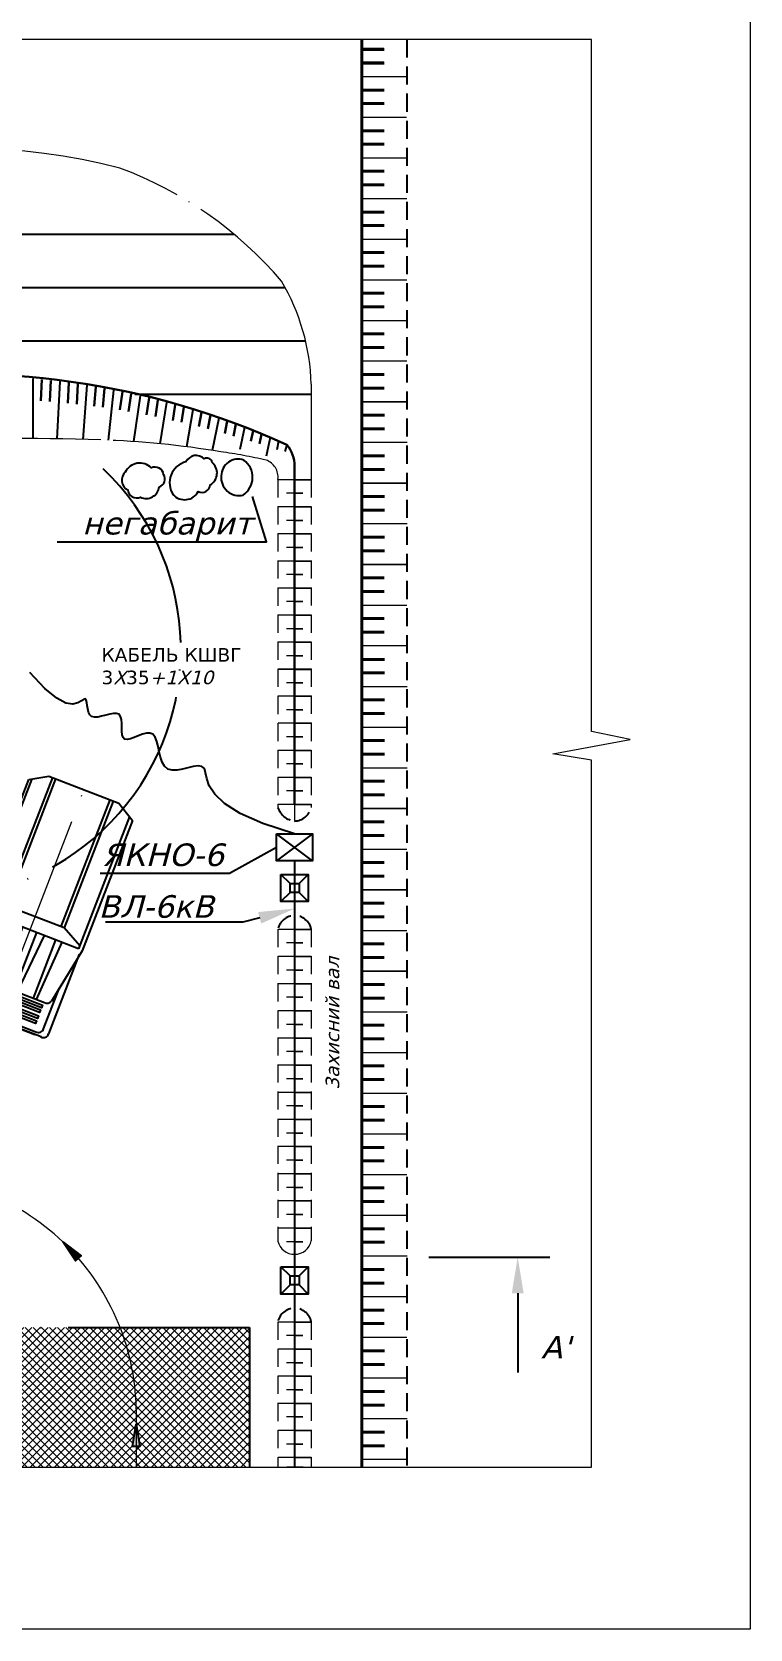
# Model space of a CAD drawing. Header units: millimetres. Extents: x -1138 to 1768, y 100 to 1081.
# Drawn here: x -747.2 to -667.6, y 100.3 to 277.3 of the extents above; entities that cross this region are included whole.
import ezdxf
from ezdxf import colors
from ezdxf.entities.mleader import LeaderData, LeaderLine
from ezdxf.math import Vec2, Vec3

# ---------------------------------------------------------------- set-up
doc = ezdxf.new("R2010")
doc.units = ezdxf.units.MM
doc.linetypes.add('ACAD_ISO04W100', pattern=[30, 24, -3, 0, -3])
doc.linetypes.add('JIS_02_2.0', pattern=[3, 2, -1])
for name, color, linetype in [('НАДЗЕМКА', 7, 'Continuous'), ('ТРАНСПОРТ', 7, 'Continuous'), ('Уступ', 7, 'Continuous')]:
    doc.layers.add(name, color=color, linetype=linetype)
doc.styles.get("Standard").update_dxf_attribs({"font": 'calibri.ttf'})
doc.styles.add('стиль1', font='verdanai.ttf', dxfattribs={"height": 2.5})

# ---------------------------------------------------------------- blocks, each defined once
blk = doc.blocks.new('A$C41F85E34')
at = {"layer": 'Уступ'}
h = blk.add_hatch(color=256, dxfattribs=at)
h.dxf.hatch_style = 1
h.paths.add_polyline_path([(-1.72, 1.81), (-2.02, 1.53), (0, 0)])
h.paths.add_polyline_path([(-1.42, 2.1), (-1.72, 1.81), (0, 0)])
blk.add_lwpolyline([(0, 0), (-2.02, 1.53), (-1.42, 2.1), (0, 0)], dxfattribs=at)
blk = doc.blocks.new('A$C3F031176')
for p, q in [((-27.28, 5.4), (-27.28, -4.71)), ((-26.66, 6.06), (-17.19, 6.06)), ((-23.17, 5.09), (-16.92, 6.11)), ((-16.92, 6.11), (-1.15, 6.11)), ((-16.66, -5.79), (-16.66, 5.78)), ((-16.66, 5.78), (-0.96, 5.78)), ((-15.95, 5.78), (-15.06, 3.77)), ((-1.15, 6.11), (0, 4.16)), ((-27.28, -5.43), (-27.28, 4.68)), ((-26.96, 3.62), (-26.96, -4.69)), ((-26.34, 4.29), (-23.59, 4.29)), ((-23.59, 4.43), (-23.58, -4.41)), ((-23.59, 3.45), (-16.66, 3.73)), ((-15.06, 3.77), (-15.06, -3.46)), ((-15.06, 3.71), (0, 3.71)), ((0, 4.16), (0, -4.16)), ((-23.59, 3.07), (-16.66, 3.07)), ((-15.06, 3.32), (0, 3.32)), ((-23.58, 1.13), (-16.66, 1.65)), ((-23.58, 0.81), (-16.66, 0.81)), ((-23.58, -0.82), (-16.66, -0.82)), ((-23.58, -1.19), (-16.66, -1.73)), ((-23.58, -3.09), (-16.66, -3.09)), ((-23.58, -3.46), (-16.66, -3.83)), ((-15.06, -3.46), (-16.28, -5.79)), ((-15.06, -3.12), (0, -3.12)), ((-15.06, -3.52), (0, -3.52)), ((-16.75, -6.27), (-23.17, -5.07)), ((0, -4.16), (-1.27, -6.27)), ((-26.66, -6.1), (-17.19, -6.1)), ((-26.34, -5.37), (-21.56, -5.37)), ((-1.27, -6.27), (-16.75, -6.27)), ((-0.97, -5.79), (-16.66, -5.79))]:
    blk.add_line(p, q)
at = {"linetype": 'ACAD_ISO04W100', "lineweight": 0}
blk.add_line((-27.77, -0.02), (0, -0.02), dxfattribs=at)
for points in [[(-26.12, 3.37), (-25.81, 3.37), (-25.81, -4.31), (-26.12, -4.31)], [(-25.51, 3.37), (-25.2, 3.37), (-25.2, -4.31), (-25.51, -4.31)], [(-24.8, 3.37), (-24.5, 3.37), (-24.5, -4.31), (-24.8, -4.31)], [(-24.26, 3.37), (-23.95, 3.37), (-23.95, -4.31), (-24.26, -4.31)]]:
    blk.add_lwpolyline(points, close=True)
for centre, radius, start, end in [((-26.71, 5.48), 0.583, 85.666, 188.0931), ((-26.38, 3.7), 0.583, 85.666, 188.0931), ((-22.96, 4.5), 0.63, 109.9652, 186.476), ((-26.36, -4.77), 0.604, 172.8512, 272.3738), ((-22.96, -4.48), 0.63, 173.524, 250.0348), ((-26.71, -5.51), 0.583, 171.9069, 274.334)]:
    blk.add_arc(centre, radius, start, end)
blk = doc.blocks.new('A$C536E4552')
at = {"layer": 'Уступ'}
for p, q in [((-0.51, 0.5), (-1.51, 1.5)), ((0.49, 0.5), (1.49, 1.5)), ((-0.51, -0.5), (-1.51, -1.5)), ((0.49, -0.5), (1.49, -1.5))]:
    blk.add_line(p, q, dxfattribs=at)
for points in [[(-1.51, 1.5), (1.49, 1.5), (1.49, -1.5), (-1.51, -1.5)], [(-0.51, 0.5), (0.49, 0.5), (0.49, -0.5), (-0.51, -0.5)]]:
    blk.add_lwpolyline(points, close=True, dxfattribs=at)
blk = doc.blocks.new('A$C7D8B04B4')
at = {"layer": 'Уступ'}
blk.add_lwpolyline([(-2, 1.5), (2, 1.5), (2, -1.5), (-2, -1.5)], close=True, dxfattribs=at)
for points in [[(2, -1.5), (-2, 1.5)], [(2, 1.5), (-2, -1.5)]]:
    blk.add_lwpolyline(points, dxfattribs=at)

msp = doc.modelspace()

# ---------------------------------------------------------------- hatches: boundary and pattern name
at = {"lineweight": 5}
h = msp.add_hatch(dxfattribs=at)
h.set_pattern_fill('ANSI37', color=253, scale=0.2)
h.paths.add_polyline_path([(-760.754, 132.721, -0.0038075), (-760.76, 133.733), (-773.3, 133.733), (-773.3, 118.257), (-761.659, 118.257), (-760.947, 122.551), (-760.754, 121.499), (-760.754, 124.675)])
h.paths.add_polyline_path([(-737.459, 133.733), (-760.76, 133.733, 0.0038075), (-760.754, 132.721), (-760.754, 124.675), (-760.754, 121.499), (-759.374, 113.963), (-758.496, 118.257), (-735.662, 118.257), (-735.662, 120.531), (-736.102, 120.535), (-735.662, 123.031), (-735.662, 124.675, 0.0884)])
h.paths.add_polyline_path([(-723.115, 133.733), (-737.459, 133.733, -0.0884), (-735.662, 124.675), (-735.662, 123.031), (-735.269, 120.527), (-735.662, 120.531), (-735.662, 118.257), (-723.115, 118.257)])

# ---------------------------------------------------------------- linework, layer by layer
at = {"color": 6, "lineweight": 20}
msp.add_lwpolyline([(-865.101, 370.292), (-667.638, 370.292), (-667.638, 100.312), (-865.101, 100.312)], close=True, dxfattribs=at)
at = {"lineweight": 25}
for points in [[(-730.161, 229.635, 0.5205671), (-731.574, 225.999, 0.5205671), (-728.816, 226.336, 0.5205671), (-727.47, 227.077, 0.5205671), (-727.269, 229.568, 0.5205671), (-728.143, 229.972, 0.5205671)], [(-736.888, 228.491, 0.5205671), (-736.619, 226.538, 0.5205671), (-735.206, 225.73, 0.5205671), (-733.121, 226.875, 0.5205671), (-732.65, 228.221, 0.5205671), (-733.995, 228.962, 0.5205671)], [(-723.739, 229.816, 0.5205671), (-726.252, 228.087, 0.5205671), (-723.817, 225.964, 0.5205671)]]:
    msp.add_lwpolyline(points, format="xyb", close=True, dxfattribs=at)
at = {"lineweight": 20}
for points in [[(-718.122, 191.668), (-718.122, 189.84)], [(-735.662, 124.675), (-735.662, 118.257)]]:
    msp.add_lwpolyline(points, dxfattribs=at)
for centre, radius, start, end in [((-761.977, 124.159), 26.32, 1.12228, 91.59958), ((-718.124, 143.721), 1.888, 192.674, 348.20678)]:
    msp.add_arc(centre, radius, start, end, dxfattribs=at)
at = {"layer": 'НАДЗЕМКА'}
for p, q in [((-724.813, 254.844), (-809.176, 254.844)), ((-719.148, 248.929), (-809.176, 248.929)), ((-716.896, 243.011), (-809.176, 243.011)), ((-716.28, 237.093), (-735.833, 237.093))]:
    msp.add_line(p, q, dxfattribs=at)
at = {"layer": 'НАДЗЕМКА', "linetype": 'ACAD_ISO04W100'}
msp.add_arc((-758.25, 208.857), 27.522, 236.26592, 46.58452, dxfattribs=at)
at = {"layer": 'ТРАНСПОРТ'}
msp.add_line((-703.24, 141.524), (-689.837, 141.524), dxfattribs=at)
at = {"layer": 'ТРАНСПОРТ', "linetype": 'ACAD_ISO04W100', "lineweight": 20, "ltscale": 0.5}
for points in [[(-771.278, 262.171, -0.1286579), (-737.494, 262.183, -0.1279168), (-719.557, 249.653, -0.1270167), (-716.28, 238.246), (-716.28, 227.704)], [(-719.969, 227.696, 0.3514269), (-721.275, 229.838, 0.0174283), (-726.305, 230.757, 0.0326841), (-739.606, 232.066, 0.0196075), (-762.004, 231.921, 0.0969176), (-766.446, 230.839, 0.0824017), (-771.596, 227.342, 0.0707266), (-776.084, 221.661, 0.1527163), (-777.837, 215.079), (-777.837, 188.094, -0.414176), (-789.092, 176.838), (-805.814, 176.838)]]:
    msp.add_lwpolyline(points, format="xyb", dxfattribs=at)
at = {"layer": 'ТРАНСПОРТ'}
for points in [[(-744.43, 220.771), (-721.227, 220.771), (-722.791, 225.79)], [(-718.122, 188.432), (-721.633, 189.563), (-724.169, 190.693), (-725.895, 191.789), (-726.974, 192.82), (-727.572, 193.754), (-727.853, 194.557), (-727.981, 195.199), (-728.121, 195.645), (-728.404, 195.879), (-728.826, 195.938), (-729.349, 195.877), (-729.936, 195.747), (-730.55, 195.602), (-731.152, 195.494), (-731.705, 195.476), (-732.172, 195.601), (-732.526, 195.906), (-732.783, 196.358), (-732.971, 196.909), (-733.117, 197.51), (-733.247, 198.114), (-733.389, 198.67), (-733.57, 199.131), (-733.818, 199.447), (-734.15, 199.587), (-734.55, 199.579), (-734.993, 199.467), (-735.454, 199.295), (-735.906, 199.108), (-736.324, 198.95), (-736.684, 198.866), (-736.959, 198.9), (-737.133, 199.082), (-737.224, 199.388), (-737.261, 199.779), (-737.27, 200.216), (-737.278, 200.662), (-737.314, 201.078), (-737.404, 201.425), (-737.575, 201.665), (-737.848, 201.771), (-738.203, 201.767), (-738.615, 201.689), (-739.058, 201.571), (-739.505, 201.449), (-739.932, 201.358), (-740.31, 201.335), (-740.615, 201.414), (-740.828, 201.618), (-740.964, 201.917), (-741.047, 202.27), (-741.101, 202.633), (-741.149, 202.965), (-741.213, 203.223), (-741.319, 203.365), (-741.488, 203.349), (-741.748, 203.163), (-742.137, 202.928), (-742.696, 202.795), (-743.465, 202.914), (-744.487, 203.438), (-745.801, 204.517), (-747.451, 206.303)], [(-739.682, 184.066), (-725.353, 184.066), (-720.122, 186.932)], [(-718.12, 185.432), (-718.127, 183.932), (-718.119, 182.432), (-718.121, 153.92), (-718.12, 125.432), (-718.12, 118.257)]]:
    msp.add_lwpolyline(points, dxfattribs=at)
at = {"layer": 'ТРАНСПОРТ', "linetype": 'JIS_02_2.0'}
msp.add_lwpolyline([(-719.969, 191.312, 0.2886653), (-718.122, 189.84, 0.3457459), (-716.28, 191.34)], format="xyb", dxfattribs=at)
at = {"layer": 'ТРАНСПОРТ', "linetype": 'ACAD_ISO04W100'}
msp.add_lwpolyline([(-773.3, 118.257), (-773.3, 133.733), (-723.115, 133.733), (-723.115, 118.257)], dxfattribs=at)
at = {"layer": 'ТРАНСПОРТ', "linetype": 'JIS_02_2.0'}
for centre in [(-718.12, 177.475), (-718.12, 133.977)]:
    msp.add_arc(centre, 1.885, 11.82613, 168.17387, dxfattribs=at)
at = {"layer": 'Уступ', "linetype": 'JIS_02_2.0'}
msp.add_line((-705.679, 276.436), (-705.679, 118.257), dxfattribs=at)
at = {"layer": 'Уступ', "lineweight": 9}
for points in [[(-685.204, 270.108), (-685.204, 276.436), (-758.545, 276.436), (-759.374, 272.38), (-760.947, 280.968), (-761.698, 276.436), (-835.117, 276.436)], [(-685.204, 118.257), (-685.204, 196.587), (-689.498, 197.299), (-680.91, 198.872), (-685.204, 199.75), (-685.204, 276.436)], [(-835.117, 119.944), (-835.117, 118.257), (-761.659, 118.257), (-760.947, 122.551), (-759.374, 113.963), (-758.496, 118.257), (-685.204, 118.257)]]:
    msp.add_lwpolyline(points, dxfattribs=at)
at = {"layer": 'Уступ', "lineweight": 40}
for points in [[(-710.681, 276.436), (-710.681, 118.257)], [(-710.735, 275.346), (-708.235, 275.346)], [(-710.702, 275.329), (-708.202, 275.329)], [(-710.739, 273.843), (-708.239, 273.843)], [(-710.705, 273.827), (-708.205, 273.827)], [(-710.702, 270.829), (-708.202, 270.829)], [(-710.707, 269.326), (-708.207, 269.326)], [(-710.706, 266.331), (-708.206, 266.331)], [(-710.709, 264.828), (-708.209, 264.828)], [(-710.71, 260.328), (-708.21, 260.328)], [(-710.706, 261.831), (-708.206, 261.831)], [(-710.681, 257.314), (-708.181, 257.314)], [(-710.676, 255.814), (-708.176, 255.814)], [(-710.68, 251.313), (-708.18, 251.313)], [(-710.677, 252.815), (-708.177, 252.815)], [(-710.677, 248.316), (-708.177, 248.316)], [(-710.682, 246.813), (-708.182, 246.813)], [(-710.681, 243.817), (-708.181, 243.817)], [(-710.684, 242.315), (-708.184, 242.315)], [(-710.681, 239.318), (-708.181, 239.318)], [(-710.685, 237.815), (-708.185, 237.815)], [(-710.661, 234.805), (-708.161, 234.805)], [(-710.664, 233.303), (-708.164, 233.303)], [(-710.661, 230.306), (-708.161, 230.306)], [(-710.666, 228.803), (-708.166, 228.803)], [(-710.66, 225.792), (-708.16, 225.792)], [(-710.663, 224.29), (-708.163, 224.29)], [(-710.66, 221.293), (-708.16, 221.293)], [(-710.664, 219.79), (-708.164, 219.79)], [(-710.68, 216.78), (-708.18, 216.78)], [(-710.683, 215.277), (-708.183, 215.277)], [(-710.684, 210.777), (-708.184, 210.777)], [(-710.68, 212.28), (-708.18, 212.28)], [(-710.639, 207.756), (-708.139, 207.756)], [(-710.642, 206.254), (-708.142, 206.254)], [(-710.643, 201.754), (-708.143, 201.754)], [(-710.639, 203.257), (-708.139, 203.257)], [(-710.639, 198.755), (-708.139, 198.755)], [(-710.642, 197.253), (-708.142, 197.253)], [(-710.639, 194.255), (-708.139, 194.255)], [(-710.643, 192.752), (-708.143, 192.752)], [(-710.678, 189.744), (-708.178, 189.744)], [(-710.682, 188.242), (-708.182, 188.242)], [(-710.678, 185.245), (-708.178, 185.245)], [(-710.683, 183.742), (-708.183, 183.742)], [(-710.679, 180.73), (-708.179, 180.73)], [(-710.683, 179.228), (-708.183, 179.228)], [(-710.679, 176.231), (-708.179, 176.231)], [(-710.684, 174.728), (-708.184, 174.728)], [(-710.659, 171.718), (-708.159, 171.718)], [(-710.659, 171.718), (-708.159, 171.718)], [(-710.663, 170.215), (-708.163, 170.215)], [(-710.662, 170.216), (-708.162, 170.216)], [(-710.679, 167.206), (-708.179, 167.206)], [(-710.683, 165.703), (-708.183, 165.703)], [(-710.684, 161.203), (-708.184, 161.203)], [(-710.679, 162.706), (-708.179, 162.706)], [(-710.659, 158.193), (-708.159, 158.193)], [(-710.659, 158.193), (-708.159, 158.193)], [(-710.663, 156.69), (-708.163, 156.69)], [(-710.662, 156.691), (-708.162, 156.691)], [(-710.679, 153.681), (-708.179, 153.681)], [(-710.683, 152.178), (-708.183, 152.178)], [(-710.679, 149.181), (-708.179, 149.181)], [(-710.684, 147.678), (-708.184, 147.678)], [(-710.659, 144.668), (-708.159, 144.668)], [(-710.659, 144.668), (-708.159, 144.668)], [(-710.663, 143.166), (-708.163, 143.166)], [(-710.662, 143.166), (-708.162, 143.166)], [(-710.679, 140.156), (-708.179, 140.156)], [(-710.683, 138.654), (-708.183, 138.654)], [(-710.679, 135.656), (-708.179, 135.656)], [(-710.684, 134.153), (-708.184, 134.153)], [(-710.659, 131.144), (-708.159, 131.144)], [(-710.659, 131.144), (-708.159, 131.144)], [(-710.663, 129.641), (-708.163, 129.641)], [(-710.662, 129.641), (-708.162, 129.641)], [(-710.639, 126.631), (-708.139, 126.631)], [(-710.642, 125.129), (-708.142, 125.129)], [(-710.639, 122.131), (-708.139, 122.131)], [(-710.643, 120.629), (-708.143, 120.629)]]:
    msp.add_lwpolyline(points, dxfattribs=at)
at = {"layer": 'Уступ', "lineweight": 20}
for points in [[(-710.734, 272.344), (-705.734, 272.344)], [(-710.722, 272.333), (-705.722, 272.333)], [(-710.7, 272.325), (-705.7, 272.325)], [(-710.713, 267.83), (-705.713, 267.83)], [(-710.701, 267.827), (-705.701, 267.827)], [(-710.704, 263.327), (-705.704, 263.327)], [(-710.705, 258.828), (-705.705, 258.828)], [(-710.693, 258.818), (-705.693, 258.818)], [(-710.684, 254.315), (-705.684, 254.315)], [(-710.675, 249.812), (-705.675, 249.812)], [(-710.688, 245.317), (-705.688, 245.317)], [(-710.677, 245.313), (-705.677, 245.313)], [(-710.679, 240.813), (-705.679, 240.813)], [(-710.68, 236.315), (-705.68, 236.315)], [(-710.668, 236.304), (-705.668, 236.304)], [(-710.659, 231.801), (-705.659, 231.801)], [(-718.12, 227.662), (-716.28, 227.662), (-719.96, 227.662)], [(-710.667, 227.292), (-705.667, 227.292)], [(-710.661, 227.303), (-705.661, 227.303)], [(-718.121, 226.163), (-717.221, 226.163), (-719.021, 226.163)], [(-718.121, 224.663), (-716.281, 224.663), (-719.961, 224.663)], [(-718.121, 224.647), (-716.281, 224.647), (-719.961, 224.647)], [(-718.12, 223.147), (-717.22, 223.147), (-719.02, 223.147)], [(-718.121, 221.647), (-716.281, 221.647), (-719.961, 221.647)], [(-710.658, 222.789), (-705.658, 222.789)], [(-718.12, 220.147), (-717.22, 220.147), (-719.02, 220.147)], [(-718.12, 218.646), (-716.28, 218.646), (-719.96, 218.646)], [(-710.687, 218.279), (-705.687, 218.279)], [(-710.659, 218.29), (-705.659, 218.29)], [(-718.121, 217.147), (-717.221, 217.147), (-719.021, 217.147)], [(-718.121, 215.648), (-716.281, 215.648), (-719.961, 215.648)], [(-718.121, 215.647), (-716.281, 215.647), (-719.961, 215.647)], [(-718.12, 214.148), (-717.22, 214.148), (-719.02, 214.148)], [(-718.121, 212.648), (-716.281, 212.648), (-719.961, 212.648)], [(-710.678, 213.776), (-705.678, 213.776)], [(-718.12, 211.147), (-717.22, 211.147), (-719.02, 211.147)], [(-718.12, 209.647), (-716.28, 209.647), (-719.96, 209.647)], [(-710.679, 209.278), (-705.679, 209.278)], [(-718.121, 208.148), (-717.221, 208.148), (-719.021, 208.148)], [(-718.121, 206.648), (-716.281, 206.648), (-719.961, 206.648)], [(-718.102, 206.669), (-716.262, 206.669), (-719.942, 206.669)], [(-718.102, 203.669), (-716.262, 203.669), (-719.942, 203.669)], [(-718.101, 205.169), (-717.201, 205.169), (-719.001, 205.169)], [(-710.637, 204.753), (-705.637, 204.753)], [(-718.101, 202.168), (-717.201, 202.168), (-719.001, 202.168)], [(-718.101, 200.667), (-716.261, 200.667), (-719.941, 200.667)], [(-710.646, 200.254), (-705.646, 200.254)], [(-718.122, 199.169), (-717.222, 199.169), (-719.022, 199.169)], [(-718.123, 197.669), (-716.283, 197.669), (-719.963, 197.669)], [(-718.122, 197.669), (-716.282, 197.669), (-719.962, 197.669)], [(-718.122, 194.669), (-716.282, 194.669), (-719.962, 194.669)], [(-718.122, 196.169), (-717.222, 196.169), (-719.022, 196.169)], [(-710.637, 195.751), (-705.637, 195.751)], [(-718.121, 193.169), (-717.221, 193.169), (-719.021, 193.169)], [(-718.122, 191.668), (-716.282, 191.668), (-719.962, 191.668)], [(-710.685, 191.244), (-705.685, 191.244)], [(-710.638, 191.253), (-705.638, 191.253)], [(-710.676, 186.741), (-705.676, 186.741)], [(-710.686, 182.23), (-705.686, 182.23)], [(-710.678, 182.242), (-705.678, 182.242)], [(-718.116, 177.828), (-716.276, 177.828), (-719.956, 177.828)], [(-710.677, 177.727), (-705.677, 177.727)], [(-718.117, 176.329), (-717.217, 176.329), (-719.017, 176.329)], [(-718.117, 174.829), (-716.277, 174.829), (-719.957, 174.829)], [(-718.117, 174.813), (-716.277, 174.813), (-719.957, 174.813)], [(-718.117, 171.813), (-716.277, 171.813), (-719.957, 171.813)], [(-718.116, 173.313), (-717.216, 173.313), (-719.016, 173.313)], [(-710.679, 173.228), (-705.679, 173.228)], [(-710.666, 173.217), (-705.666, 173.217)], [(-718.116, 170.312), (-717.216, 170.312), (-719.016, 170.312)], [(-718.116, 168.812), (-716.276, 168.812), (-719.956, 168.812)], [(-718.116, 168.797), (-716.276, 168.797), (-719.956, 168.797)], [(-710.646, 168.705), (-705.646, 168.705)], [(-718.115, 167.296), (-717.215, 167.296), (-719.015, 167.296)], [(-718.116, 165.797), (-716.276, 165.797), (-719.956, 165.797)], [(-718.115, 164.296), (-717.215, 164.296), (-719.015, 164.296)], [(-710.677, 164.202), (-705.677, 164.202)], [(-718.115, 162.796), (-716.275, 162.796), (-719.955, 162.796)], [(-718.114, 161.28), (-717.214, 161.28), (-719.014, 161.28)], [(-718.114, 159.78), (-716.274, 159.78), (-719.954, 159.78)], [(-710.679, 159.703), (-705.679, 159.703)], [(-710.666, 159.693), (-705.666, 159.693)], [(-718.113, 158.28), (-717.213, 158.28), (-719.013, 158.28)], [(-718.122, 156.78), (-716.282, 156.78), (-719.962, 156.78)], [(-718.122, 156.764), (-716.282, 156.764), (-719.962, 156.764)], [(-718.121, 155.264), (-717.221, 155.264), (-719.021, 155.264)], [(-710.646, 155.18), (-705.646, 155.18)], [(-718.122, 153.764), (-716.282, 153.764), (-719.962, 153.764)], [(-718.121, 152.264), (-717.221, 152.264), (-719.021, 152.264)], [(-718.117, 150.764), (-716.277, 150.764), (-719.957, 150.764)], [(-718.117, 150.748), (-716.277, 150.748), (-719.957, 150.748)], [(-710.677, 150.677), (-705.677, 150.677)], [(-718.116, 149.248), (-717.216, 149.248), (-719.016, 149.248)], [(-718.117, 147.748), (-716.277, 147.748), (-719.957, 147.748)], [(-718.116, 146.247), (-717.216, 146.247), (-719.016, 146.247)], [(-710.679, 146.179), (-705.679, 146.179)], [(-710.666, 146.168), (-705.666, 146.168)], [(-718.122, 144.747), (-716.282, 144.747), (-719.962, 144.747)], [(-718.122, 144.731), (-716.282, 144.731), (-719.962, 144.731)], [(-718.121, 143.231), (-717.221, 143.231), (-719.021, 143.231)], [(-710.646, 141.655), (-705.646, 141.655)], [(-710.677, 137.152), (-705.677, 137.152)], [(-718.116, 134.33), (-716.276, 134.33), (-719.956, 134.33)], [(-718.117, 132.831), (-717.217, 132.831), (-719.017, 132.831)], [(-718.117, 131.331), (-716.277, 131.331), (-719.957, 131.331)], [(-718.117, 131.315), (-716.277, 131.315), (-719.957, 131.315)], [(-710.679, 132.654), (-705.679, 132.654)], [(-710.666, 132.643), (-705.666, 132.643)], [(-718.116, 129.815), (-717.216, 129.815), (-719.016, 129.815)], [(-718.117, 128.315), (-716.277, 128.315), (-719.957, 128.315)], [(-710.646, 128.13), (-705.646, 128.13)], [(-718.116, 126.815), (-717.216, 126.815), (-719.016, 126.815)], [(-718.116, 125.314), (-716.276, 125.314), (-719.956, 125.314)], [(-718.117, 122.316), (-716.277, 122.316), (-719.957, 122.316)], [(-718.117, 122.315), (-716.277, 122.315), (-719.957, 122.315)], [(-718.117, 123.815), (-717.217, 123.815), (-719.017, 123.815)], [(-710.637, 123.627), (-705.637, 123.627)], [(-718.116, 120.816), (-717.216, 120.816), (-719.016, 120.816)], [(-718.117, 119.316), (-716.277, 119.316), (-719.957, 119.316)], [(-710.638, 119.129), (-705.638, 119.129)], [(-710.625, 119.118), (-705.625, 119.118)], [(-718.065, 118.255), (-717.165, 118.255), (-718.965, 118.255)]]:
    msp.add_lwpolyline(points, dxfattribs=at)
at = {"layer": 'Уступ', "lineweight": 30}
msp.add_lwpolyline([(-718.122, 229.168, 0.1724868), (-718.962, 231.516, 0.1455993), (-767.819, 238.407, 0.3575773), (-789.092, 213.094)], format="xyb", dxfattribs=at)
at = {"layer": 'Уступ'}
for points in [[(-747.137, 238.876), (-747.137, 232.213)], [(-744.137, 238.546), (-744.478, 232.184)], [(-741.156, 238.117), (-741.588, 232.124)], [(-738.186, 237.586), (-738.788, 232.036)], [(-735.237, 236.957), (-735.983, 231.883)], [(-732.312, 236.229), (-733.074, 231.643)], [(-729.408, 235.403), (-730.089, 231.309)], [(-726.521, 234.475), (-727.251, 230.909)], [(-723.668, 233.45), (-724.172, 230.992)], [(-720.837, 232.324), (-721.26, 230.28)], [(-719.898, 231.925), (-720.094, 230.982)], [(-718.962, 231.516), (-719.189, 230.773)]]:
    msp.add_lwpolyline(points, dxfattribs=at)
at = {"layer": 'Уступ', "lineweight": 30}
for points in [[(-746.137, 238.777), (-746.235, 236.398)], [(-745.137, 238.667), (-745.248, 236.321)], [(-743.143, 238.414), (-743.264, 236.143)], [(-742.14, 238.271), (-742.264, 236.045)], [(-740.165, 237.951), (-740.319, 235.811)], [(-739.197, 237.778), (-739.373, 235.685)], [(-737.202, 237.388), (-737.504, 235.396)], [(-736.239, 237.183), (-736.515, 235.224)], [(-734.247, 236.723), (-734.53, 234.85)], [(-733.285, 236.483), (-733.554, 234.657)], [(-731.342, 235.965), (-731.629, 234.235)], [(-730.398, 235.697), (-730.664, 234.019)], [(-728.444, 235.105), (-728.744, 233.541)], [(-727.435, 234.795), (-727.734, 233.288)], [(-725.585, 234.15), (-725.858, 232.772)], [(-724.617, 233.803), (-724.884, 232.498)], [(-722.722, 233.086), (-722.957, 231.939)], [(-721.778, 232.711), (-721.995, 231.651)], [(-718.122, 191.668), (-718.122, 229.168)]]:
    msp.add_lwpolyline(points, dxfattribs=at)
at = {"layer": 'Уступ', "linetype": 'JIS_02_2.0', "lineweight": 20}
for points in [[(-719.969, 227.696), (-719.969, 191.312)], [(-716.28, 227.704), (-716.28, 191.34)], [(-719.965, 177.861), (-719.965, 143.307)], [(-716.276, 177.87), (-716.276, 143.336)], [(-719.965, 134.364), (-719.965, 118.257)], [(-716.276, 134.372), (-716.276, 118.257)]]:
    msp.add_lwpolyline(points, dxfattribs=at)
at = {"layer": 'Уступ', "color": 1, "lineweight": 20}
for points in [[(-718.12, 188.431), (-717.22, 188.431), (-719.02, 188.431)], [(-718.12, 185.432), (-717.22, 185.432), (-719.02, 185.432)]]:
    msp.add_lwpolyline(points, dxfattribs=at)

# ---------------------------------------------------------------- block references
at = {"layer": 'НАДЗЕМКА', "color": 5, "rotation": 68.8992939708532}
msp.add_blockref('A$C3F031176', (-741.469, 193.326), dxfattribs=at)
at = {"layer": 'Уступ', "color": 1}
for name, p in [('A$C7D8B04B4', (-718.122, 186.932)), ('A$C536E4552', (-718.119, 182.432)), ('A$C536E4552', (-718.118, 138.934))]:
    msp.add_blockref(name, p, dxfattribs=at)
at = {"layer": 'Уступ'}
for p, rotation in [((-743.813, 143.208), 180.1195130536854), ((-735.662, 123.031), 135.9509283593333)]:
    msp.add_blockref('A$C41F85E34', p, dxfattribs=dict(at, rotation=rotation))

# ---------------------------------------------------------------- texts
at = {"layer": 'ТРАНСПОРТ', "char_height": 2.5, "attachment_point": 1, "style": 'стиль1'}
for s, width, insert in [('негабарит', 7.56034, (-741.665, 224.092)), ("А'", 3.84048, (-690.804, 132.792))]:
    msp.add_mtext_dynamic_manual_height_columns(s, width=width, gutter_width=12.5, heights=[0], dxfattribs=dict(at, insert=insert))
at = {"layer": 'ТРАНСПОРТ', "linetype": 'JIS_02_2.0', "insert": (-739.521, 209.002), "char_height": 1.5, "attachment_point": 1, "style": 'стиль1'}
msp.add_mtext_dynamic_manual_height_columns('{\\fVerdana|b0|i0|c204|p34;КАБЕЛЬ КШВГ 3}X{\\fVerdana|b0|i0|c204|p34;35}+1X10', width=21.17985, gutter_width=12.5, heights=[0], dxfattribs=at)
at = {"layer": 'ТРАНСПОРТ', "color": 0, "insert": (-714.679, 160.076), "char_height": 1.5, "attachment_point": 1, "rotation": 90, "style": 'стиль1'}
msp.add_mtext_dynamic_manual_height_columns('3ахисний вал', width=26.68433, gutter_width=12.5, heights=[0], dxfattribs=at)
at = {"layer": 'Уступ', "insert": (-739.472, 187.357), "char_height": 2.5, "attachment_point": 1, "style": 'стиль1'}
msp.add_mtext_dynamic_manual_height_columns('ЯКНО-6', width=7.86203, gutter_width=12.5, heights=[0], dxfattribs=at)

# ---------------------------------------------------------------- leaders
at = {"layer": 'ТРАНСПОРТ'}
ml = msp.add_multileader_mtext('Standard', dxfattribs=at)
ml.set_content('ВЛ-6кВ', color=256, style='стиль1')
ml.set_leader_properties()
ml.build(insert=Vec2(0, 0))
ml.multileader.update_dxf_attribs({"text_right_attachment_type": 6, "dogleg_length": 0.36})
ctx = ml.context
ctx.base_point, ctx.char_height, ctx.plane_origin = Vec3(-741.907, 180.349), 2.5, Vec3(-718.123, 184.682)
ctx.right_attachment, ctx.text_align_type = 6, 2
notes = []
notes.append((ctx, [(0, (1, 1, 0), (-723.851, 178.625), (-1, 0), 1.235, [(0, [(-718.123, 180.143)], 0, [])])]))
ctx.mtext.insert, ctx.mtext.alignment, ctx.mtext.flow_direction = Vec3(-727.086, 181.625), 3, 5
ml = msp.add_multileader_mtext('Standard', dxfattribs=at)
ml.set_content('', color=256)
ml.set_leader_properties()
ml.build(insert=Vec2(0, 0))
ml.multileader.update_dxf_attribs({"text_right_attachment_type": 6, "dogleg_length": 0})
ctx = ml.context
ctx.base_point, ctx.plane_origin = Vec3(-693.391, 128.727), Vec3(-693.391, 141.524)
ctx.right_attachment = 6
notes.append((ctx, [(0, (1, 1, 0), (-693.391, 128.727), (1, 0), 0, [(0, [(-693.391, 141.524)], 0, [])])]))
ctx.mtext.insert, ctx.mtext.flow_direction = Vec3(-691.391, 130.727), 5
for ctx, leaders in notes:
    for number, flags, end, landing, length, lines in leaders:
        leader = LeaderData()
        leader.index, (leader.has_last_leader_line, leader.has_dogleg_vector, leader.attachment_direction) = number, flags
        leader.last_leader_point, leader.dogleg_vector, leader.dogleg_length = Vec3(end), Vec3(landing), length
        for number, points, colour, breaks in lines:
            line = LeaderLine()
            line.index, line.vertices, line.color, line.breaks = number, Vec3.list(points), colors.encode_raw_color(colour), breaks
            leader.lines.append(line)
        ctx.leaders.append(leader)

doc.saveas('drawing.dxf')
